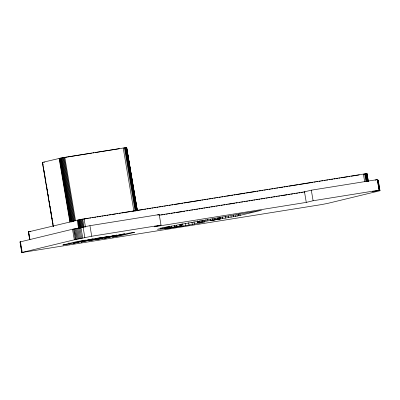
<?xml version="1.0" encoding="UTF-8"?>
<svg xmlns="http://www.w3.org/2000/svg" width="400" height="400" viewBox="0 0 400 400"><rect width="100%" height="100%" fill="white"/><g stroke="black" fill="none" stroke-linecap="round" stroke-linejoin="round"><path stroke-width="0.6" d="M379.155 190.16L372.33 191.805L379.99 190.74L327.47 203.44L321.18 204.64L21.785 252.525L20.01 241.94L72.53 229.24L89.94 225.675L159.23 214.57L161.015 225.125L154.19 226.775L306.28 202.395L313.1 200.745L379.155 190.16L377.37 179.6L311.315 190.19L304.495 191.835L159.18 215.13M137.395 210.81L126.69 147.475L62.115 157.77L42.37 162.41L43.22 162.33M21.785 252.525L74.315 239.8L91.725 236.235L161.015 225.125M368.325 181.32L367.025 173.585L365.22 173.795L81.295 219.315L28.38 231.91L28.91 231.875M126.685 147.49L125.405 147.81M367.025 173.585L364.305 174.27M378.205 180.185L377.395 180.215L379.185 190.77M197.28 221.45L197.57 222.67L204.71 222.05L185.86 225.625L165.03 228.84L181.595 225.905L181.44 224.07M197.48 222.635L220.355 218.835L220.155 217.645L220.3 218.82M220.355 218.835L210.675 220.625L237.155 216.055L261.46 210.265L181.18 224.31L164.7 227.46L157.44 229.295L162.895 228.8L181.74 225.85M82.25 219.435L83.46 219.145M157.525 214.98L159.23 214.57M69.21 244.03L85.43 240.125L76.755 241.61L62.865 244.97L69.21 244.03L69.005 242.845M375.095 180.15L377.37 179.6M63.205 157.77L64.5 157.53M79.34 219.665L80.745 227.98L79.675 228.185L78.27 219.87M65.005 157.44L67.155 157.07M67.765 156.975L91.625 153.15M92.85 152.955L94.075 152.76M95.295 152.56L119.355 148.715M84.08 219.045L88.4 218.35M89.63 218.155L90.865 217.955M92.1 217.76L93.335 217.56M94.57 217.365L95.8 217.165M97.035 216.965L98.27 216.77M99.505 216.57L100.735 216.375M101.97 216.175L103.205 215.98M104.44 215.78L105.675 215.585M106.905 215.385L108.14 215.185M109.375 214.99L110.61 214.79M111.845 214.595L115.545 214M116.78 213.8L118.01 213.605M119.245 213.405L120.48 213.21M121.715 213.01L130.35 211.625M131.585 211.43L143.31 209.55M144.54 209.35L145.775 209.155M147.01 208.955L148.245 208.76M149.48 208.56L150.71 208.365M151.945 208.165L153.18 207.965M154.415 207.77L155.645 207.57M156.88 207.375L158.115 207.175M159.35 206.98L160.585 206.78M161.815 206.585L163.05 206.385M164.285 206.185L165.52 205.99M166.755 205.79L167.985 205.595M169.22 205.395L170.455 205.2M171.69 205L172.92 204.805M174.155 204.605L180.325 203.615M181.56 203.42L182.795 203.22M184.03 203.02L200.685 200.35M201.92 200.155L203.155 199.955M204.385 199.76L205.62 199.56M206.855 199.365L208.09 199.165M209.325 198.97L210.555 198.77M211.79 198.57L213.025 198.375M214.26 198.175L215.495 197.98M216.725 197.78L217.96 197.585M219.195 197.385L220.43 197.185M221.66 196.99L222.895 196.79M224.13 196.595L225.365 196.395M226.6 196.2L230.3 195.605M231.535 195.405L232.77 195.21M234 195.01L235.235 194.815M236.47 194.615L245.105 193.23M246.34 193.035L255.595 191.55M256.83 191.35L258.065 191.155M259.295 190.955L260.53 190.76M261.765 190.56L263 190.365M264.235 190.165L265.465 189.97M266.7 189.77L267.935 189.57M269.17 189.375L270.4 189.175M271.635 188.98L272.87 188.78M274.105 188.585L275.34 188.385M276.57 188.19L277.805 187.99M279.04 187.79L282.74 187.2M283.975 187L285.21 186.805M286.445 186.605L287.675 186.405M288.91 186.21L297.55 184.825M298.785 184.625L312.975 182.35M314.205 182.155L315.44 181.955M316.675 181.76L317.91 181.56M319.145 181.365L320.375 181.165M321.61 180.97L322.845 180.77M324.08 180.57L325.31 180.375M326.545 180.175L327.78 179.98M329.015 179.78L330.25 179.585M331.48 179.385L332.715 179.19M333.95 178.99L335.185 178.79M336.42 178.595L337.65 178.395M338.885 178.2L340.12 178M341.355 177.805L347.525 176.815M348.755 176.615L349.99 176.42M351.225 176.22L359.245 174.935M158.865 215.4L160.1 215.205M161.33 215.005L162.565 214.81M163.795 214.61L165.03 214.415M166.265 214.215L167.495 214.015M168.73 213.82L169.965 213.62M171.195 213.425L172.43 213.225M173.665 213.03L174.895 212.83M176.13 212.635L182.295 211.645M183.53 211.445L184.76 211.25M186.61 210.955L187.845 210.755M189.08 210.56L190.31 210.36M191.545 210.16L192.775 209.965M194.01 209.765L195.245 209.57M196.475 209.37L197.71 209.175M198.945 208.975L200.175 208.78M201.41 208.58L202.645 208.385M203.875 208.185L205.11 207.99M206.34 207.79L207.575 207.595M208.81 207.395L210.04 207.195M211.275 207L212.51 206.8M213.74 206.605L214.975 206.405M216.21 206.21L217.44 206.01M218.675 205.815L219.905 205.615M221.14 205.42L222.375 205.22M223.605 205.025L224.84 204.825M226.075 204.625L227.305 204.43M228.54 204.23L234.705 203.245M235.94 203.045L237.17 202.85M239.02 202.55L240.255 202.355M241.49 202.155L242.72 201.96M243.955 201.76L245.19 201.565M246.42 201.365L247.655 201.17M248.885 200.97L250.12 200.775M251.355 200.575L252.585 200.375M253.82 200.18L255.055 199.98M256.285 199.785L257.52 199.585M258.755 199.39L259.985 199.19M261.22 198.995L262.45 198.795M263.685 198.6L264.92 198.4M266.15 198.205L267.385 198.005M268.62 197.805L269.85 197.61M271.085 197.41L272.32 197.215M273.55 197.015L274.785 196.82M276.015 196.62L277.25 196.425M278.485 196.225L279.715 196.03M280.95 195.83L287.115 194.84M288.35 194.645L289.585 194.445M290.815 194.25L292.665 193.955M293.9 193.755L295.13 193.555M296.365 193.36L297.6 193.16M298.83 192.965L300.065 192.765M301.3 192.57L302.53 192.37M303.765 192.175L304.995 191.975M44.105 162.205L44.64 162.125M30.74 231.615L29.685 231.77M20 241.965L20.41 241.95M378.215 180.155L379.99 190.74M378.08 180.15L379.865 190.71M377.805 180.17L379.59 190.725M366.935 173.58L368.24 181.3M366.76 173.595L368.065 181.315M366.49 173.62L367.795 181.34M366.145 173.665L367.45 181.385M365.715 173.725L367.02 181.445M365.22 173.795L366.525 181.515M364.66 173.88L365.97 181.595M363.4 174.075L364.705 181.795M311.315 190.19L313.1 200.745M304.495 191.835L306.28 202.395M239.89 213.615L240.19 215.395M238.565 213.915L238.865 215.695M236.955 214.87L237.155 216.055M235.275 215.205L235.475 216.39M233.235 214.985L233.54 216.765M230.94 216.025L231.14 217.215M228.185 215.915L228.485 217.695M225.32 216.415L225.62 218.2M222.365 216.925L222.665 218.705M219.635 217.67L219.835 218.86M218.885 217.755L219.085 218.94M217.945 217.875L218.145 219.06M217.09 217.99L217.29 219.18M214.92 218.32L215.12 219.505M212.43 218.71L212.63 219.9M210.35 219.045L210.55 220.23M207.68 219.48L207.88 220.67M205.815 219.8L206.02 220.985M203.96 220.125L204.165 221.31M202.405 220.4L202.605 221.59M201.01 220.66L201.21 221.845M199.665 220.92L199.865 222.105M199.655 221.945L199.855 223.135M198.565 221.145L198.77 222.33M197.62 220.735L197.925 222.515M193.99 221.765L194.39 224.14M191.94 222.13L192.345 224.505M188.63 222.705L189.035 225.08M185.455 223.25L185.86 225.625M182.585 223.735L182.99 226.11M181.36 224.055L181.665 225.84M181.395 224.715L181.595 225.905M180.175 224.155L180.48 225.94M179.31 224.87L179.51 226.055M176.59 225.235L176.79 226.425M174.37 225.555L174.57 226.745M171.455 226.005L171.66 227.195M169.795 226.275L169.995 227.46M168.68 226.465L168.88 227.65M167.585 226.655L167.79 227.845M166.675 226.825L166.875 228.01M165.545 227.05L165.75 228.235M164.035 227.415L164.235 228.605M162.695 227.615L162.895 228.8M161.555 227.775L161.755 228.96M160.54 227.905L160.74 229.09M126.605 147.47L137.315 210.79L126.595 147.525M126.435 147.485L137.145 210.805M126.18 147.51L136.89 210.83M125.845 147.555L136.555 210.87M125.435 147.61L136.04 210.315M124.96 147.675L135.665 210.995M124.42 147.755L135.13 211.075M123.21 147.945L133.92 211.265M89.94 225.675L91.725 236.235M84.085 218.85L85.49 227.165M82.7 219.075L84.11 227.39M81.995 219.195L83.4 227.51M83.115 227.325L84.9 237.88M81.295 219.315L82.7 227.63L82.015 227.75L80.61 219.435M79.955 219.555L81.36 227.865M80.99 227.67L82.775 238.23M78.775 219.775L80.18 228.085M79.9 227.855L81.685 238.41M77.835 219.96L79.245 228.27M78.82 228.04L80.605 238.6M77.205 220.095L78.61 228.41M77.77 228.225L79.555 238.785M64.8 157.31L75.51 220.63M76.76 228.405L78.545 238.965M64.125 157.42L74.835 220.74M75.815 228.58L77.6 239.135M63.445 157.535L74.155 220.855M74.945 228.74L76.73 239.3M62.775 157.655L73.585 221.585M62.115 157.77L72.93 221.7M74.17 228.895L75.955 239.45M61.485 157.88L72.195 221.2M73.505 229.025L75.29 239.585M60.895 157.99L71.705 221.925M72.53 229.24L74.315 239.8M60.35 158.09L71.165 222.025M59.865 158.185L70.575 221.505M59.45 158.27L70.16 221.59M59.105 158.345L69.92 222.275M42.835 163.63L43.045 164.86M43.565 167.93L43.77 169.16M43.98 170.39L44.185 171.62M44.395 172.85L44.605 174.08M44.81 175.31L45.02 176.54M45.225 177.765L45.435 178.995M45.64 180.225L45.85 181.455M46.37 184.53L46.58 185.76M46.785 186.99L46.995 188.22M47.2 189.45L47.41 190.675M47.62 191.905L47.825 193.135M48.035 194.365L48.24 195.595M49.18 201.13L49.385 202.355M49.595 203.585L49.8 204.815M50.01 206.045L50.215 207.275M50.425 208.505L50.635 209.735M50.84 210.965L51.36 214.035M51.57 215.265L51.775 216.495M51.985 217.725L52.195 218.955M52.4 220.185L52.61 221.415M52.815 222.645L53.025 223.875M53.235 225.105L53.44 226.33M42.47 162.36L53.27 226.345M42.375 162.39L53.185 226.34M28.67 231.81L29.975 239.53M28.465 231.915L29.77 239.635M28.385 231.895L29.685 239.63M20.445 241.81L22.23 252.37M20.135 241.97L21.92 252.53M134.52 232.32L120.35 235.755L112.38 237.115L128.605 233.205L134.52 232.32M89.355 239.495L73.13 243.405L93.28 238.865L89.355 239.495M97.205 238.24L80.98 242.145L101.13 237.61L97.205 238.24M105.055 236.98L88.83 240.89L108.98 236.35L105.055 236.98M112.905 235.72L96.68 239.63L116.83 235.095L112.905 235.72M120.755 234.465L104.53 238.37L124.68 233.835L120.755 234.465"/></g></svg>
